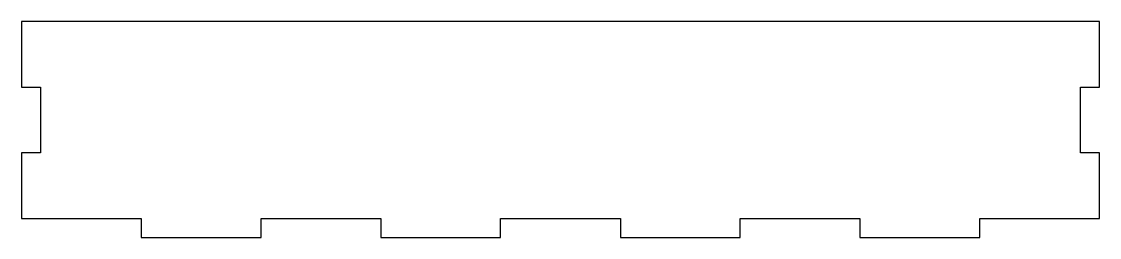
# Model space of a CAD drawing. Header units: millimetres. Extents: x -200 to 0, y 0 to 40.
import ezdxf

# ---------------------------------------------------------------- set-up
doc = ezdxf.new("R2010")
doc.units = ezdxf.units.MM
doc.layers.get('0').update_dxf_attribs({"linetype": 'CONTINUOUS'})

msp = doc.modelspace()

# ---------------------------------------------------------------- linework, layer by layer
msp.add_lwpolyline([(-200, 27.83), (-196.5, 27.83), (-196.5, 15.67), (-200, 15.67), (-200, 3.5), (-177.78, 3.5), (-177.78, 0), (-155.56, 0), (-155.56, 3.5), (-133.33, 3.5), (-133.33, 0), (-111.11, 0), (-111.11, 3.5), (-88.89, 3.5), (-88.89, 0), (-66.67, 0), (-66.67, 3.5), (-44.44, 3.5), (-44.44, 0), (-22.22, 0), (-22.22, 3.5), (0, 3.5), (0, 15.67), (-3.5, 15.67), (-3.5, 27.83), (0, 27.83), (0, 40), (-200, 40)], close=True)

doc.saveas('drawing.dxf')
